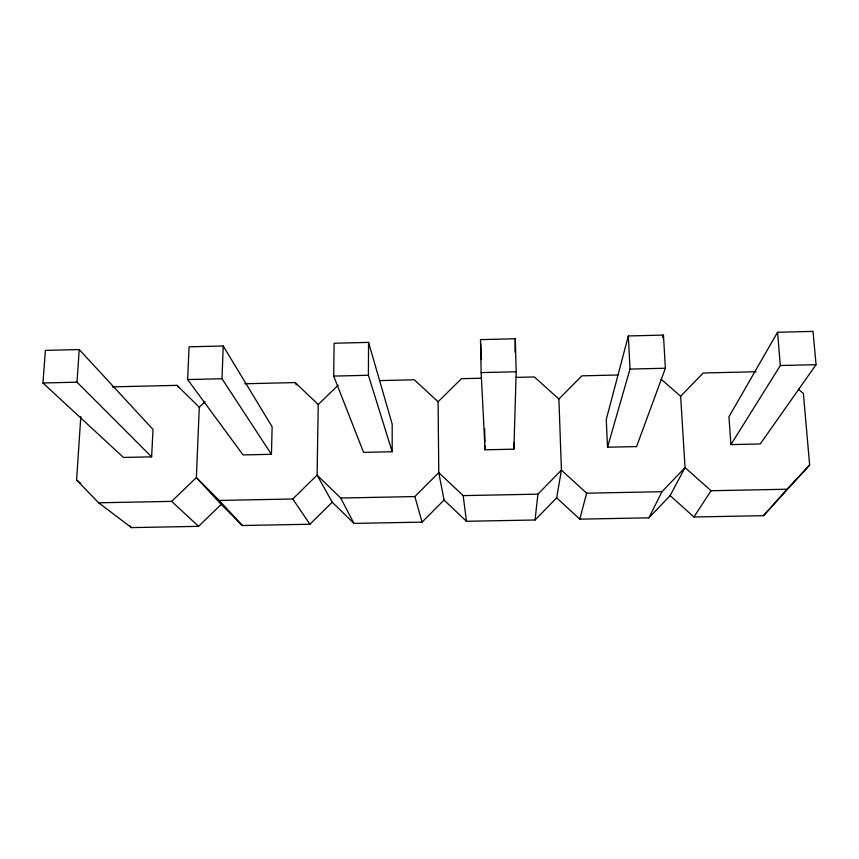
<?xml version="1.0" encoding="UTF-8"?>
<svg xmlns="http://www.w3.org/2000/svg" width="859" height="859" viewBox="0 0 859 859"><rect width="100%" height="100%" fill="white"/><g stroke="black" fill="none" stroke-linecap="round" stroke-linejoin="round"><path stroke-width="1.29" d="M392.198 451.759L392.198 424.196L368.565 342.387L334.108 343.235L333.689 376.092L363.582 452.371L392.198 451.759L368.393 375.276L368.565 342.387M338.188 385.165L318.227 404.514L317.089 475.124L332.218 502.225L353.983 523.41L422.091 522.122L444.039 500.035L438.766 472.633L438.09 401.776L461.466 378.679L481.351 378.207M271.433 454.314L272.142 426.848L223.211 345.984L189.077 346.832L187.627 379.56L243.054 454.916L271.433 454.314L222.009 378.744L223.211 345.984M514.971 352.104L515.303 338.757L480.514 339.616L481.137 372.602L485.067 449.794L513.907 449.182L516.184 371.775L515.303 338.757M205.076 401.711L199.277 407.22L196.367 477.593L171.639 501.366L98.656 502.805L76.591 480.041L80.81 416.518M151.624 456.859L153.02 429.479L79.221 349.549L45.398 350.386L42.95 382.985L123.449 457.45L151.624 456.859L76.999 382.169L42.95 382.985M76.999 382.169L79.221 349.549M444.039 500.035L466.469 521.284L535.071 519.996L537.906 494.15L561.421 470.12L558.898 399.027L534.362 376.961L515.808 377.402M535.071 519.996L556.664 497.833L561.421 470.12L586.633 493.184L661.956 491.702L685.042 467.586L680.65 396.257L661.183 379.227M798.344 389.191L803.369 393.465L809.65 465.041L787.005 489.233L711.069 490.736L685.042 467.586L670.127 495.611L648.889 517.837L579.782 519.147L586.633 493.184M628.326 335.955L606.261 419.471L607.517 447.206L636.583 446.583L665.392 368.243L663.449 335.085L628.326 335.955L630.012 369.08L607.517 447.206M662.59 337.63L663.449 335.085M648.889 517.837L661.956 491.702M777.556 332.261L728.947 416.765L730.934 444.586L760.236 443.963L816.05 364.678L813.022 331.391L777.556 332.261L780.326 365.526L730.934 444.586M670.127 495.611L693.922 516.989L711.069 490.736M693.922 516.989L763.533 515.679L787.005 489.233M809.65 465.041L763.533 515.679M680.65 396.257L703.22 372.999L756.103 371.754M558.898 399.027L581.876 375.845L617.932 374.996M332.218 502.225L309.927 524.237L242.324 525.515L221.203 504.405L196.367 477.593L219.206 500.432L292.758 498.982L317.089 475.124L340.712 498.037L414.843 496.566L438.766 472.633L463.184 495.622L466.469 521.284M98.656 502.805L131.459 527.609L198.579 526.342L221.203 504.405M187.627 379.56L222.009 378.744M333.689 376.092L368.393 375.276M481.137 372.602L516.184 371.775M630.012 369.08L665.392 368.243M780.326 365.526L816.05 364.678M112.389 386.872L177.018 385.358L199.277 407.22M244.708 383.769L295.206 382.577L318.227 404.514M379.495 380.601L414.317 379.785L438.09 401.776M463.184 495.622L537.906 494.15M76.591 480.041L80.757 483.263M556.664 497.833L579.782 519.147M171.639 501.366L198.579 526.342M129.602 525.697L131.459 527.609M219.206 500.432L242.324 525.515M177.018 385.358L178.629 387.463M292.758 498.982L309.927 524.237M340.712 498.037L353.983 523.41M295.206 382.577L296.355 384.929M414.843 496.566L422.091 522.122M480.707 343.611L481.491 359.588M513.736 442.6L513.907 449.182M484.659 428.738L484.916 441.902M484.991 445.842L485.067 449.794"/></g></svg>
